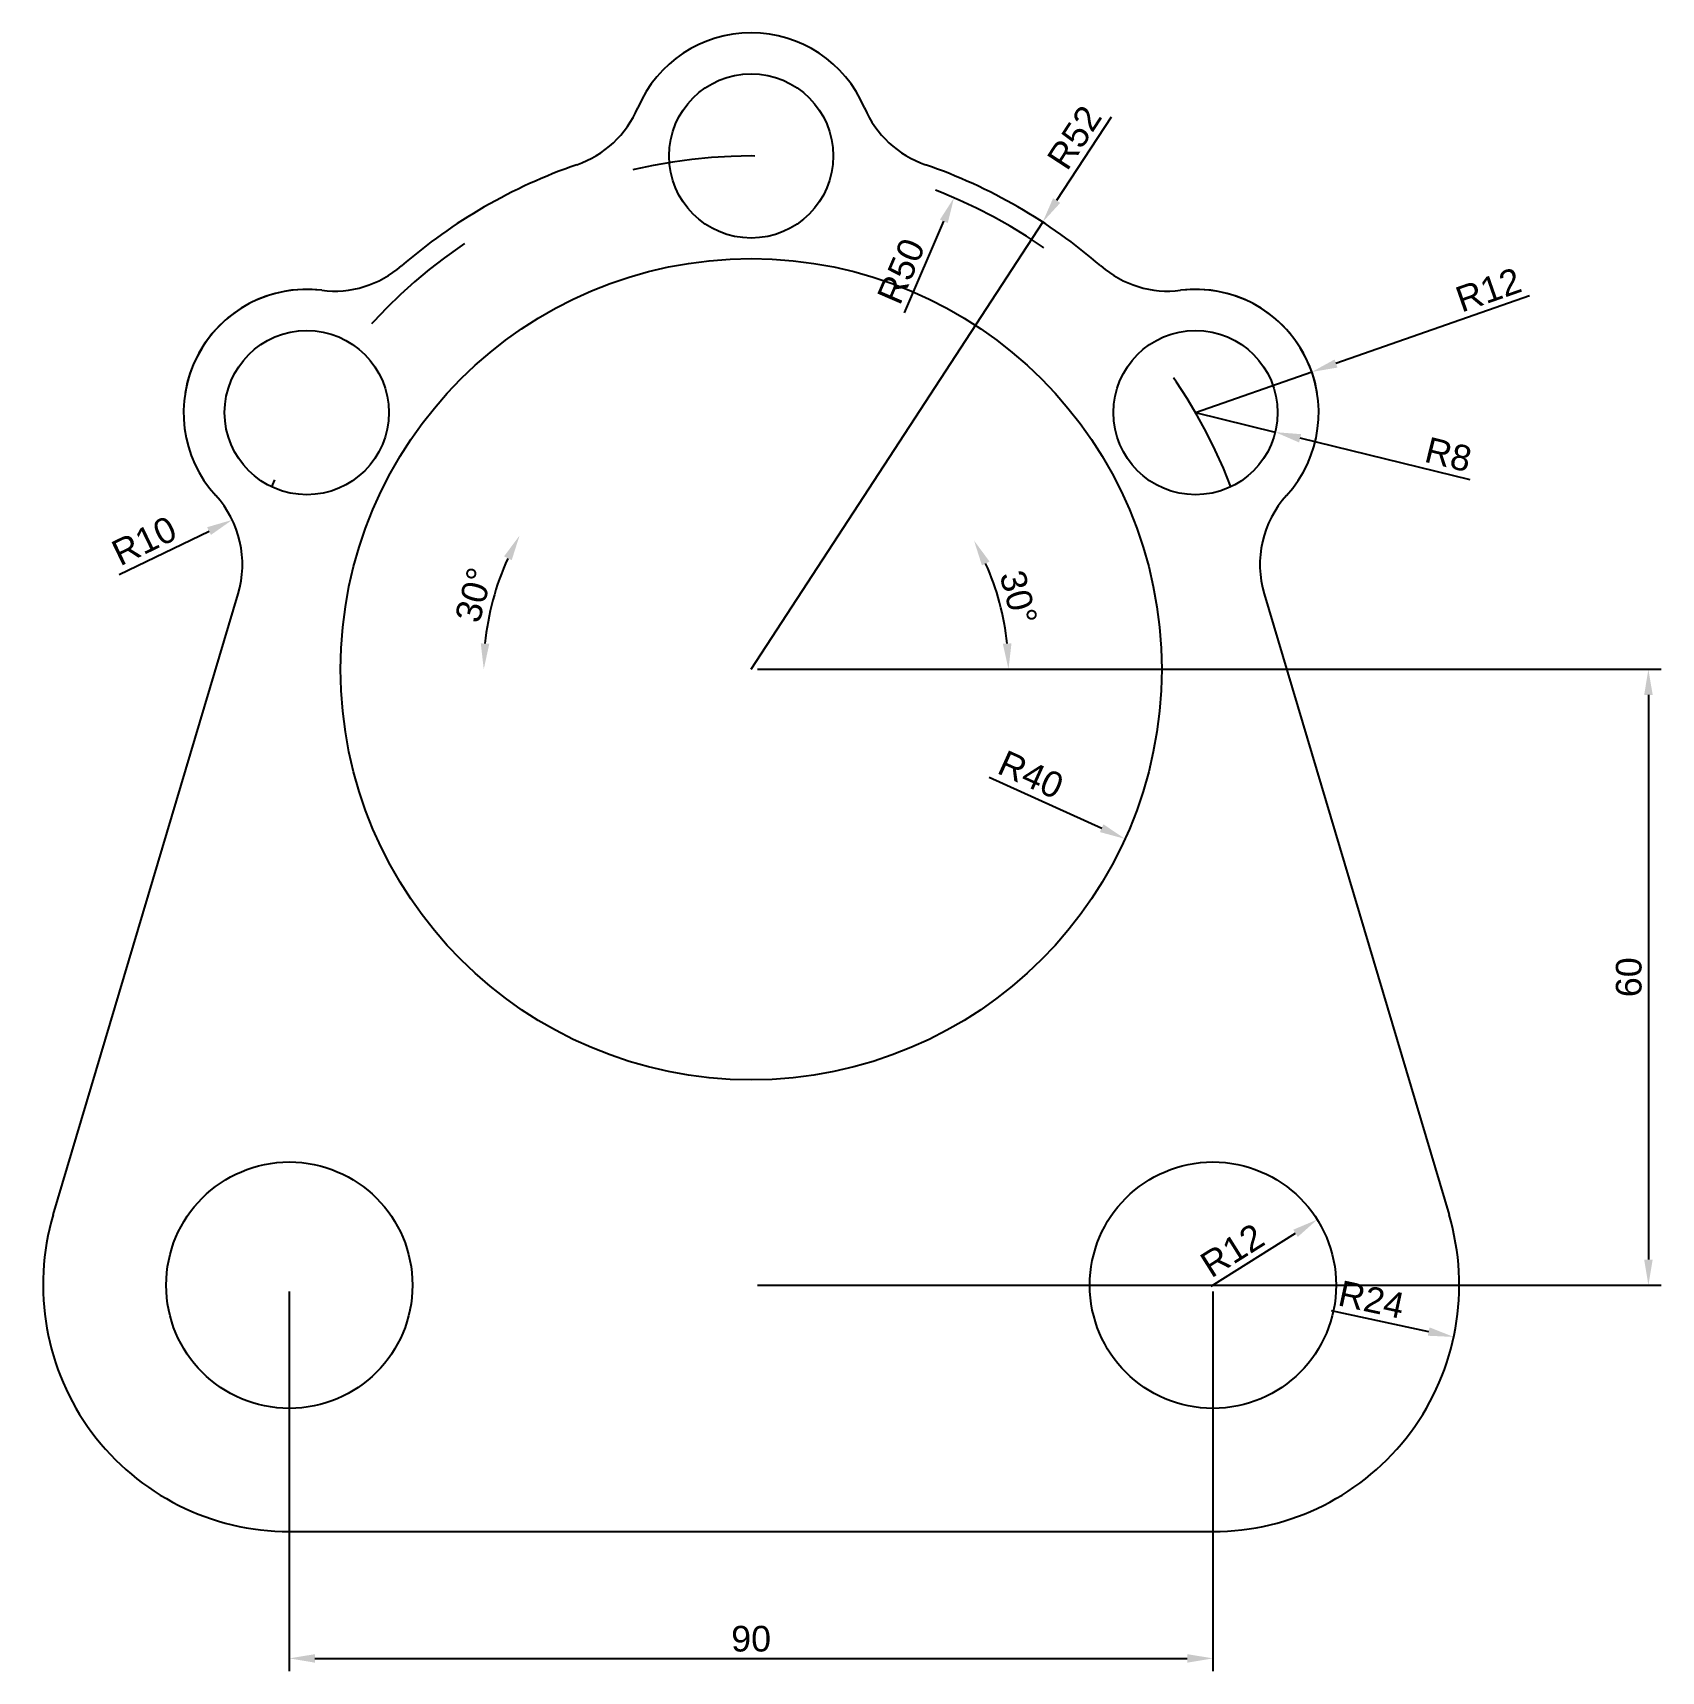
# Model space of a CAD drawing. Header units: millimetres. Extents: x 95 to 254, y 39 to 198.
import ezdxf

# ---------------------------------------------------------------- set-up
doc = ezdxf.new("R2010")
doc.units = ezdxf.units.MM
doc.linetypes.add('ACAD_ISO03W100', pattern=[30, 12, -18])
doc.styles.get("Standard").update_dxf_attribs({"font": 'arial.ttf'})
doc.dimstyles.new('ISO-25', dxfattribs={"dimtxt": 2.5, "dimasz": 2.5, "dimexe": 1.25, "dimexo": 0.625, "dimtad": 1, "dimtxsty": 'Standard', "dimcen": 2.5, "dimadec": 0, "dimazin": 0, "dimtfac": 1, "dimtmove": 0, "dimatfit": 3, "dimfxl": 1, "dimarcsym": 0})

# ---------------------------------------------------------------- blocks, each defined once
blk = doc.blocks.new('*D4')
at = {"color": 0, "lineweight": -2, "transparency": 16777216}
blk.add_arc((165.46, 136.3), 26.05, 155.5001, 174.4999, dxfattribs=at)
at = {"color": 0, "transparency": 16777216}
for points in [[(141.39, 147.3), (142.13, 146.92), (142.9, 149.33)], [(139.95, 138.78), (139.12, 138.82), (139.41, 136.3)]]:
    blk.add_solid(points, dxfattribs=at)
at = {"layer": 'Defpoints', "color": 0, "transparency": 16777216}
for p in [(122.16, 161.3), (140.98, 145.21), (95.46, 136.3), (165.46, 136.3), (165.46, 136.3)]:
    blk.add_point(p, dxfattribs=at)
at = {"color": 0, "transparency": 16777216, "insert": (138.46, 143.54), "char_height": 2.5, "attachment_point": 5, "rotation": 75}
blk.add_mtext('30°', dxfattribs=at)
blk = doc.blocks.new('*D5')
at = {"color": 0, "lineweight": -2, "transparency": 16777216}
blk.add_arc((165.46, 136.3), 25.07, 5.7157, 24.2843, dxfattribs=at)
at = {"color": 0, "transparency": 16777216}
for points in [[(187.95, 146.42), (188.69, 146.8), (187.18, 148.84)], [(190.83, 138.82), (189.99, 138.78), (190.54, 136.3)]]:
    blk.add_solid(points, dxfattribs=at)
at = {"layer": 'Defpoints', "color": 0, "transparency": 16777216}
for p in [(208.77, 161.3), (190.15, 140.66), (165.46, 136.3), (165.46, 136.3), (235.46, 136.3)]:
    blk.add_point(p, dxfattribs=at)
at = {"color": 0, "transparency": 16777216, "insert": (191.52, 143.28), "char_height": 2.5, "attachment_point": 5, "rotation": 285}
blk.add_mtext('30°', dxfattribs=at)
blk = doc.blocks.new('*D6')
at = {"color": 0, "lineweight": -2, "transparency": 16777216}
blk.add_line((180.4, 171.01), (184.24, 179.94), dxfattribs=at)
at = {"color": 0, "transparency": 16777216}
blk.add_solid([(183.86, 180.1), (184.62, 179.77), (185.23, 182.23)], dxfattribs=at)
at = {"layer": 'Defpoints', "color": 0, "transparency": 16777216}
for p in [(185.23, 182.23), (165.46, 136.3)]:
    blk.add_point(p, dxfattribs=at)
at = {"color": 0, "transparency": 16777216, "insert": (180.08, 175.08), "char_height": 2.5, "attachment_point": 5, "rotation": 66.7191}
blk.add_mtext('R50', dxfattribs=at)
blk = doc.blocks.new('*D7')
at = {"color": 0, "lineweight": -2, "transparency": 16777216}
for p, q in [((200.53, 190.08), (195.23, 181.95)), ((165.46, 136.3), (193.87, 179.86))]:
    blk.add_line(p, q, dxfattribs=at)
at = {"color": 0, "transparency": 16777216}
blk.add_solid([(194.88, 182.18), (195.58, 181.73), (193.87, 179.86)], dxfattribs=at)
at = {"layer": 'Defpoints', "color": 0, "transparency": 16777216}
for p in [(193.87, 179.86), (165.46, 136.3)]:
    blk.add_point(p, dxfattribs=at)
at = {"color": 0, "transparency": 16777216, "insert": (196.97, 188.1), "char_height": 2.5, "attachment_point": 5, "rotation": 56.8932}
blk.add_mtext('R52', dxfattribs=at)
blk = doc.blocks.new('*D8')
at = {"color": 0, "lineweight": -2, "transparency": 16777216}
blk.add_line((103.9, 145.53), (112.65, 149.76), dxfattribs=at)
at = {"color": 0, "transparency": 16777216}
blk.add_solid([(112.46, 150.14), (112.83, 149.39), (114.9, 150.85)], dxfattribs=at)
at = {"layer": 'Defpoints', "color": 0, "transparency": 16777216}
for p in [(114.9, 150.85), (105.89, 146.49)]:
    blk.add_point(p, dxfattribs=at)
at = {"color": 0, "transparency": 16777216, "insert": (106.32, 148.81), "char_height": 2.5, "attachment_point": 5, "rotation": 25.8345}
blk.add_mtext('R10', dxfattribs=at)
blk = doc.blocks.new('*D9')
at = {"color": 0, "lineweight": -2, "transparency": 16777216}
blk.add_line((188.65, 125.79), (199.62, 120.82), dxfattribs=at)
at = {"color": 0, "transparency": 16777216}
blk.add_solid([(199.79, 121.2), (199.45, 120.44), (201.89, 119.78)], dxfattribs=at)
at = {"layer": 'Defpoints', "color": 0, "transparency": 16777216}
for p in [(165.46, 136.3), (201.89, 119.78)]:
    blk.add_point(p, dxfattribs=at)
at = {"color": 0, "transparency": 16777216, "insert": (192.72, 126.03), "char_height": 2.5, "attachment_point": 5, "rotation": 335.6073}
blk.add_mtext('R40', dxfattribs=at)
blk = doc.blocks.new('*D10')
at = {"color": 0, "lineweight": -2, "transparency": 16777216}
blk.add_line((210.3, 76.2), (218.51, 81.36), dxfattribs=at)
at = {"color": 0, "transparency": 16777216}
blk.add_solid([(218.29, 81.71), (218.73, 81.01), (220.62, 82.69)], dxfattribs=at)
at = {"layer": 'Defpoints', "color": 0, "transparency": 16777216}
for p in [(220.62, 82.69), (210.46, 76.3)]:
    blk.add_point(p, dxfattribs=at)
at = {"color": 0, "transparency": 16777216, "insert": (212.34, 79.7), "char_height": 2.5, "attachment_point": 5, "rotation": 32.163}
blk.add_mtext('R12', dxfattribs=at)
blk = doc.blocks.new('*D11')
at = {"color": 0, "lineweight": -2, "transparency": 16777216}
blk.add_line((221.99, 73.83), (231.48, 71.78), dxfattribs=at)
at = {"color": 0, "transparency": 16777216}
blk.add_solid([(231.57, 72.19), (231.4, 71.38), (233.93, 71.26)], dxfattribs=at)
at = {"layer": 'Defpoints', "color": 0, "transparency": 16777216}
for p in [(210.46, 76.3), (233.93, 71.26)]:
    blk.add_point(p, dxfattribs=at)
at = {"color": 0, "transparency": 16777216, "insert": (225.91, 74.91), "char_height": 2.5, "attachment_point": 5, "rotation": 347.8661}
blk.add_mtext('R24', dxfattribs=at)
blk = doc.blocks.new('*D12')
at = {"color": 0, "lineweight": -2, "transparency": 16777216}
for p, q in [((120.46, 75.68), (120.46, 38.7)), ((210.46, 75.68), (210.46, 38.7)), ((122.96, 39.95), (207.96, 39.95))]:
    blk.add_line(p, q, dxfattribs=at)
at = {"color": 0, "transparency": 16777216}
for points in [[(122.96, 40.36), (122.96, 39.53), (120.46, 39.95)], [(207.96, 40.36), (207.96, 39.53), (210.46, 39.95)]]:
    blk.add_solid(points, dxfattribs=at)
at = {"layer": 'Defpoints', "color": 0, "transparency": 16777216}
for p in [(120.46, 76.3), (210.46, 76.3), (210.46, 39.95)]:
    blk.add_point(p, dxfattribs=at)
at = {"color": 0, "transparency": 16777216, "insert": (165.46, 41.85), "char_height": 2.5, "attachment_point": 5}
blk.add_mtext('90', dxfattribs=at)
blk = doc.blocks.new('*D13')
at = {"color": 0, "lineweight": -2, "transparency": 16777216}
for p, q in [((166.09, 136.3), (254.14, 136.3)), ((252.89, 133.8), (252.89, 78.8)), ((166.09, 76.3), (254.14, 76.3))]:
    blk.add_line(p, q, dxfattribs=at)
at = {"color": 0, "transparency": 16777216}
for points in [[(252.48, 133.8), (253.31, 133.8), (252.89, 136.3)], [(252.48, 78.8), (253.31, 78.8), (252.89, 76.3)]]:
    blk.add_solid(points, dxfattribs=at)
at = {"layer": 'Defpoints', "color": 0, "transparency": 16777216}
for p in [(165.46, 136.3), (165.46, 76.3), (252.89, 76.3)]:
    blk.add_point(p, dxfattribs=at)
at = {"color": 0, "transparency": 16777216, "insert": (250.99, 106.3), "char_height": 2.5, "attachment_point": 5, "rotation": 90}
blk.add_mtext('60', dxfattribs=at)
blk = doc.blocks.new('*D14')
at = {"color": 0, "lineweight": -2, "transparency": 16777216}
for p, q in [((208.77, 161.3), (216.54, 159.4)), ((235.52, 154.74), (218.96, 158.8))]:
    blk.add_line(p, q, dxfattribs=at)
at = {"color": 0, "transparency": 16777216}
blk.add_solid([(219.06, 159.2), (218.86, 158.39), (216.54, 159.4)], dxfattribs=at)
at = {"layer": 'Defpoints', "color": 0, "transparency": 16777216}
for p in [(208.77, 161.3), (216.54, 159.4)]:
    blk.add_point(p, dxfattribs=at)
at = {"color": 0, "transparency": 16777216, "insert": (233.4, 157.21), "char_height": 2.5, "attachment_point": 5, "rotation": 346.2083}
blk.add_mtext('R8', dxfattribs=at)
blk = doc.blocks.new('*D15')
at = {"color": 0, "lineweight": -2, "transparency": 16777216}
for p, q in [((241.31, 172.68), (222.45, 166.09)), ((208.77, 161.3), (220.09, 165.26))]:
    blk.add_line(p, q, dxfattribs=at)
at = {"color": 0, "transparency": 16777216}
blk.add_solid([(222.32, 166.48), (222.59, 165.69), (220.09, 165.26)], dxfattribs=at)
at = {"layer": 'Defpoints', "color": 0, "transparency": 16777216}
for p in [(220.09, 165.26), (208.77, 161.3)]:
    blk.add_point(p, dxfattribs=at)
at = {"color": 0, "transparency": 16777216, "insert": (237.3, 173.27), "char_height": 2.5, "attachment_point": 5, "rotation": 19.2681}
blk.add_mtext('R12', dxfattribs=at)

msp = doc.modelspace()

# ---------------------------------------------------------------- linework, layer by layer
for p, q in [((97.463, 83.154), (115.479, 143.638)), ((215.451, 143.638), (233.466, 83.154)), ((120.465, 52.303), (210.465, 52.303))]:
    msp.add_line(p, q)
for centre, radius in [((165.465, 186.303), 8), ((165.465, 136.303), 40), ((122.163, 161.303), 8), ((208.766, 161.303), 8), ((120.465, 76.303), 12), ((210.465, 76.303), 12)]:
    msp.add_circle(centre, radius)
for centre, radius, start, end in [((165.465, 186.303), 12, 23.01108, 156.98892), ((145.215, 194.903), 10, 289.06278, 336.98892), ((185.714, 194.903), 10, 203.01108, 250.93722), ((165.465, 136.303), 52, 109.06278, 130.93722), ((165.465, 136.303), 52, 49.06278, 70.93722), ((124.84, 183.139), 10, 263.01108, 310.93722), ((206.089, 183.139), 10, 229.06278, 276.98892), ((122.163, 161.303), 12, 83.01108, 222.31294), ((122.163, 161.303), 12, 83.01108, 170.74079), ((208.766, 161.303), 12, 9.25921, 96.98892), ((208.766, 161.303), 12, 317.68706, 96.98892), ((105.895, 146.493), 10, 343.41367, 42.31294), ((225.035, 146.493), 10, 137.68706, 196.58633), ((120.465, 76.303), 24, 163.41367, 270), ((210.465, 76.303), 24, 270, 16.58633)]:
    msp.add_arc(centre, radius, start, end)
at = {"linetype": 'ACAD_ISO03W100'}
msp.add_arc((165.465, 136.303), 50, 20.82287, 159.17713, dxfattribs=at)

# ---------------------------------------------------------------- dimensions: what is measured, and where the dimension line sits
dim = msp.add_radius_dim(center=(165.465, 136.303), mpoint=(193.867, 179.861), dimstyle='ISO-25')
dim.commit()
dim.dimension.update_dxf_attribs({"geometry": '*D7', "text_midpoint": (196.971, 188.102)})
for center, mpoint, picture, middle in [((165.465, 136.303), (185.227, 182.232), '*D6', (181.825, 174.325)), ((208.766, 161.303), (220.094, 165.263), '*D15', (237.917, 171.493)), ((208.766, 161.303), (216.535, 159.396), '*D14', (232.951, 155.366)), ((105.895, 146.493), (114.895, 150.85), '*D8', (107.148, 147.099)), ((165.465, 136.303), (201.894, 119.783), '*D9', (191.935, 124.299)), ((210.465, 76.303), (220.623, 82.691), '*D10', (213.344, 78.113)), ((210.465, 76.303), (233.929, 71.258), '*D11', (225.514, 73.067))]:
    dim = msp.add_radius_dim(center=center, mpoint=mpoint, dimstyle='ISO-25')
    dim.commit()
    dim.dimension.update_dxf_attribs({"geometry": picture, "text_midpoint": middle, "dimtype": 164})
for base, line1, line2, picture, middle in [((140.983, 145.213), ((165.465, 136.303), (95.465, 136.303)), ((122.163, 161.303), (165.465, 136.303)), '*D4', (138.462, 143.538)), ((190.155, 140.656), ((165.465, 136.303), (235.465, 136.303)), ((165.465, 136.303), (208.766, 161.303)), '*D5', (191.519, 143.284))]:
    dim = msp.add_angular_dim_2l(base=base, line1=line1, line2=line2, dimstyle='ISO-25')
    dim.commit()
    dim.dimension.update_dxf_attribs({"geometry": picture, "text_midpoint": middle})
dim = msp.add_linear_dim(base=(252.893, 76.303), p1=(165.465, 136.303), p2=(165.465, 76.303), angle=90, dimstyle='ISO-25')
dim.commit()
dim.dimension.update_dxf_attribs({"geometry": '*D13', "text_midpoint": (252.893, 106.303), "dimtype": 160})
dim = msp.add_linear_dim(base=(210.465, 39.948), p1=(120.465, 76.303), p2=(210.465, 76.303), dimstyle='ISO-25')
dim.commit()
dim.dimension.update_dxf_attribs({"geometry": '*D12', "text_midpoint": (165.465, 39.948), "dimtype": 160})

doc.saveas('drawing.dxf')
